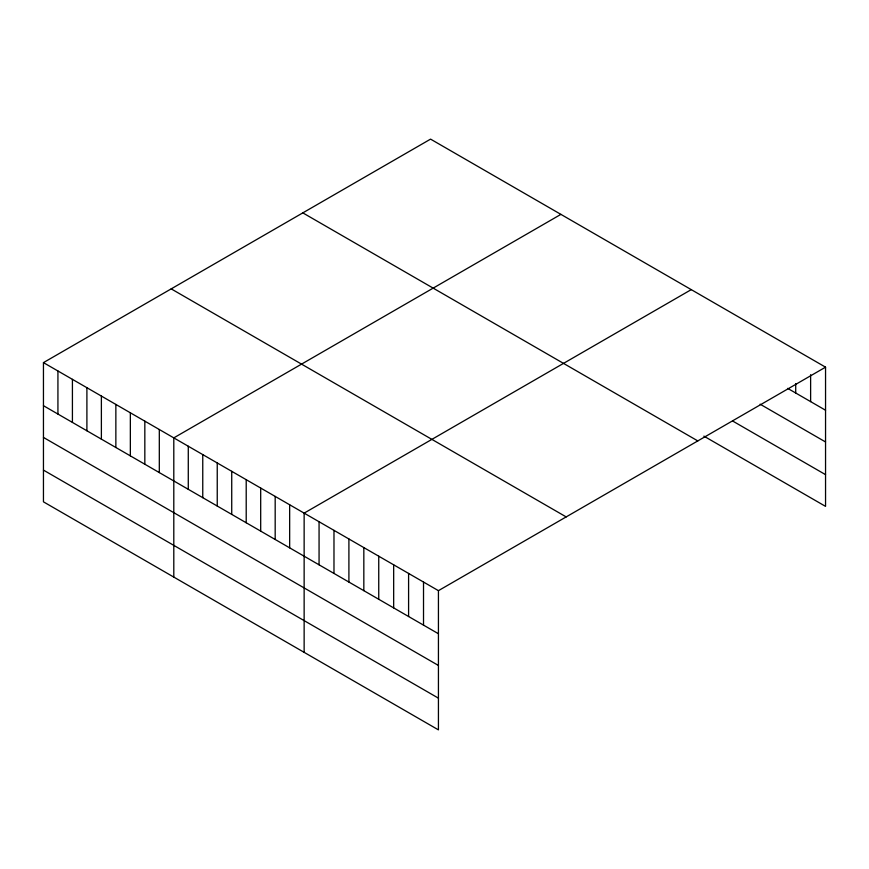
<?xml version="1.0" encoding="UTF-8"?>
<svg xmlns="http://www.w3.org/2000/svg" width="869" height="869" viewBox="0 0 869 869"><rect width="100%" height="100%" fill="white"/><g stroke="black" fill="none" stroke-linecap="round" stroke-linejoin="round"><path stroke-width="1.3" d="M43.45 362.623L438.432 590.659L438.432 729.873L43.45 501.837L43.45 362.623L430.568 139.127L825.55 367.163L825.55 506.377L703.879 436.129M560.907 214.371L173.8 437.878L173.8 577.092M691.257 289.627L304.139 513.134L304.139 652.347M438.432 590.659L825.55 367.163M787.672 388.367L825.55 410.233M760.125 404.194L825.55 441.963M732.578 420.976L825.55 474.648M302.814 212.872L697.807 440.92M171.193 288.866L566.186 516.914M43.45 405.693L438.432 633.74M43.45 437.422L438.432 665.458M43.45 470.107L438.432 698.155M810.625 374.702L810.625 401.619M795.711 383.587L795.711 393.005M423.518 582.045L423.518 625.126M408.593 573.431L408.593 616.512M393.668 564.817L393.668 607.887M378.743 556.203L378.743 599.273M363.829 547.589L363.829 590.659M348.903 538.976L348.903 582.045M333.978 530.362L333.978 573.431M319.064 521.748L319.064 564.817M289.659 504.77L289.659 547.839M275.18 496.405L275.18 539.475M260.689 488.041L260.689 531.122M246.209 479.688L246.209 522.758M231.73 471.324L231.73 514.394M217.239 462.96L217.239 506.03M202.759 454.596L202.759 497.676M188.28 446.231L188.28 489.312M159.309 429.514L159.309 472.584M144.83 421.15L144.83 464.231M130.35 412.786L130.35 455.867M115.859 404.433L115.859 447.502M101.38 396.068L101.38 439.138M86.9 387.704L86.9 430.774M72.42 379.34L72.42 422.421M57.93 370.987L57.93 414.057"/></g></svg>
